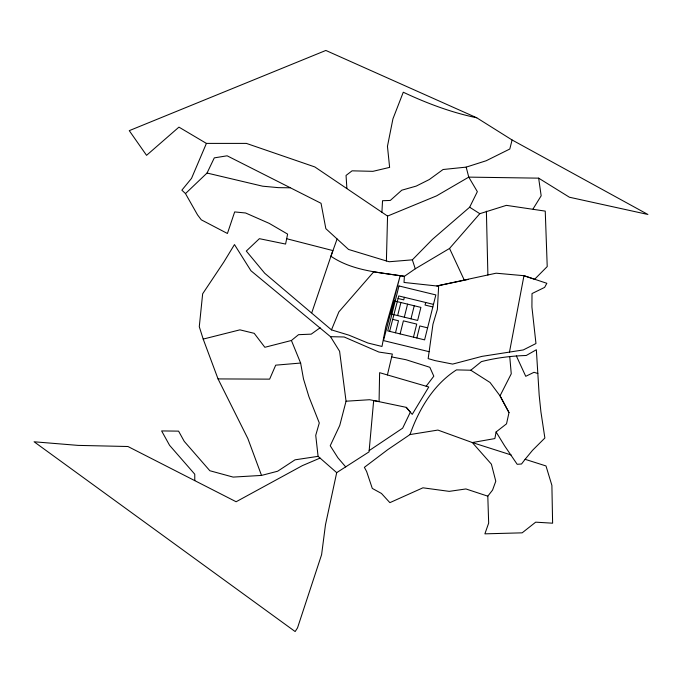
<?xml version="1.0" encoding="UTF-8"?>
<svg xmlns="http://www.w3.org/2000/svg" width="682" height="682" viewBox="0 0 682 682"><rect width="100%" height="100%" fill="white"/><g stroke="black" fill="none" stroke-linecap="round" stroke-linejoin="round"><path stroke-width="1.02" d="M381.92 212.238L382.534 200.721L390.309 200.44L401.766 190.201L416.199 186.101L429.31 179.536L443.07 169.511L466.173 167.124L468.756 177.124L477.349 191.651L469.659 207.226L432.405 239.391L412.354 259.842L389.226 261.743L386.396 260.959L387.555 216.083L314.82 166.937L246.381 143.399L206.416 143.399L178.94 127.125L146.553 155.334L129.265 130.654L325.843 50.451L476.718 117.773L512.097 139.981L647.9 214.472L569.41 197.226L538.652 178.155L468.756 177.124L436.599 195.853L387.555 216.083M496.095 431.962L494.876 438.577L472.311 442.55L437.895 430.069L410.001 434.57L387.811 449.608L364.367 467.341L366.601 471.441L372.295 488.423L381.468 493.453L389.874 502.651L422.934 487.809L449.225 491.364L465.925 488.951L487.801 496.164L488.67 523.085L484.893 533.844L522.165 532.838L535.677 522.165L552.616 523.196L551.891 485.379L545.992 465.951L525.106 459.31L521.534 463.99L517.195 464.306L504.612 445.84L496.095 431.962L506.521 423.837L509.002 412.584L500.034 395.85L490.06 382.5L470.793 370.224L456.497 369.883C433.53 384.537 418.842 409.328 410.001 434.57M509.48 352.091L523.964 275.698L496.112 273.201L438.679 285.579L437.367 309.44L432.968 324.172L428.16 358.613L435.184 360.633L452.652 364.094L481.944 356.379L523.273 349.943L535.967 343.532L531.917 307.028L532.011 293.567L544.62 287.395L546.845 283.303L523.964 275.698L534.603 279.288L547.22 266.56L545.25 211.122L506.376 205.359L479.804 213.688L449.54 248.444L415.27 268.793L404.383 276.321C379.286 272.408 352.594 270.942 330.932 256.262L337.096 238.956M206.416 143.399L191.523 178.377L181.872 190.167L185.478 193.586L197.524 214.864L201.284 219.826L227.421 233.483L234.668 211.931L245.614 212.989L269.194 223.364L287.616 234.097L285.588 244.062L259.39 238.674L246.304 251.053L264.744 273.277L331.478 329.875L348.945 335.169L367.956 343.029L381.988 346.456L385.807 326.601L400.181 275.724L383.497 340.591L429.131 351.69M345.697 466.906L337.931 457.827L330.224 445.73L339.755 425.44L346.047 401.212L369.584 399.72L379.073 401.604L379.618 372.679L428.773 386.984L412.226 414.375L406.276 407.35L373.668 400.539L369.047 451.876L336.695 472.643L325.467 524.842L321.597 554.679L297.514 627.9L295.144 631.549L34.1 441.783L78.072 445.389L127.952 446.514L236.134 501.747L302.373 465.627L320.071 458.082M387.41 374.947L392.355 354.052L378.911 352.057L344.154 336.985L330.506 336.678L250.95 270.763L234.48 244.574L223.756 262.161L202.656 293.797L199.28 326.704L203.193 339.09L218.044 378.919L247.856 438.569L261.521 475.422L277.634 471.228L295.025 459.83L318.085 456.343L336.695 472.643M397.64 315.578L400.905 302.518M395.492 332.782L398.501 320.762L392.704 319.355M404.366 297.301L403.727 299.867L398.066 298.486M400.121 333.916L403.394 320.855L416.728 324.095L413.463 337.155M404.307 317.198L407.572 304.138M410.973 318.826L414.238 305.766M416.83 337.974L419.839 325.953L427.605 327.846M425.704 302.493L425.065 305.059L432.831 306.943M512.097 139.981L509.795 149.026L486.198 160.747L466.173 167.124M389.618 331.358L398.731 295.928L433.471 304.385M311.776 312.731L332.859 250.575L286.628 238.717M331.478 329.875L338.886 311.853L373.736 271.837L404.383 276.321L404.017 282.459L438.645 286.184M185.478 193.586L207.038 173.04L214.293 157.874L227.123 155.803L321.043 203.296L325.843 228.666L348.57 249.467L386.396 260.959M533.043 208.948L541.167 195.802L538.652 178.155M487.801 496.164L492.557 490.094L495.788 481.211L491.39 464.169L472.311 442.55L511.099 454.937M426.156 386.225L433.812 376.191L429.831 367.291L405.995 359.721L391.681 356.925M525.106 459.31L532.489 450.359L544.875 438.014L540.92 411.86L539.181 395.185L536.35 349.747L526.265 355.484C511.142 355.97 496.053 357.854 481.39 361.622L470.793 370.224M203.193 339.09L239.902 329.849L254.215 333.336L264.846 347.291L291.41 340.488L298.528 334.683L311.214 334.146L320.148 327.761M369.158 450.606L402.661 428.16L410.351 412.158L406.276 407.35M436.812 285.988L468.483 279.373M318.085 456.343L315.732 435.329L319.287 422.951L308.92 396.728L303.499 378.97L300.626 363.046L275.707 365.168L269.637 379.141L218.044 378.919M261.521 475.422L233.142 477.093L209.843 470.733L184.225 441.339L178.582 431.135L161.625 430.93L169.571 445.312L194.754 474.203L194.788 480.631M290.072 187.797L278.35 187.644L262.647 186.195L207.038 173.04M476.718 117.773C451.288 112.504 426.753 103.272 403.275 92.223L392.934 118.864L387.453 146.323L389.618 167.388L372.926 171.335L352.065 170.832L346.047 175.436L346.882 188.36M537.834 373.506L534.023 372.295L525.737 376.311L516.351 355.919M469.659 207.226L479.804 213.688M330.506 336.678L339.602 351.29L346.047 401.212M509.002 412.584L500.034 395.85L511.253 373.796L509.752 356.695M449.54 248.444L464.331 280.225M291.41 340.488L300.626 363.046M412.354 259.842L415.27 268.793M486.385 211.19L487.894 275.042M394.239 300.898L390.974 313.959L417.64 320.446L420.905 307.386L394.239 300.898M398.97 285.954L387.726 330.898L424.596 339.866L435.841 294.922L398.97 285.954"/></g></svg>
